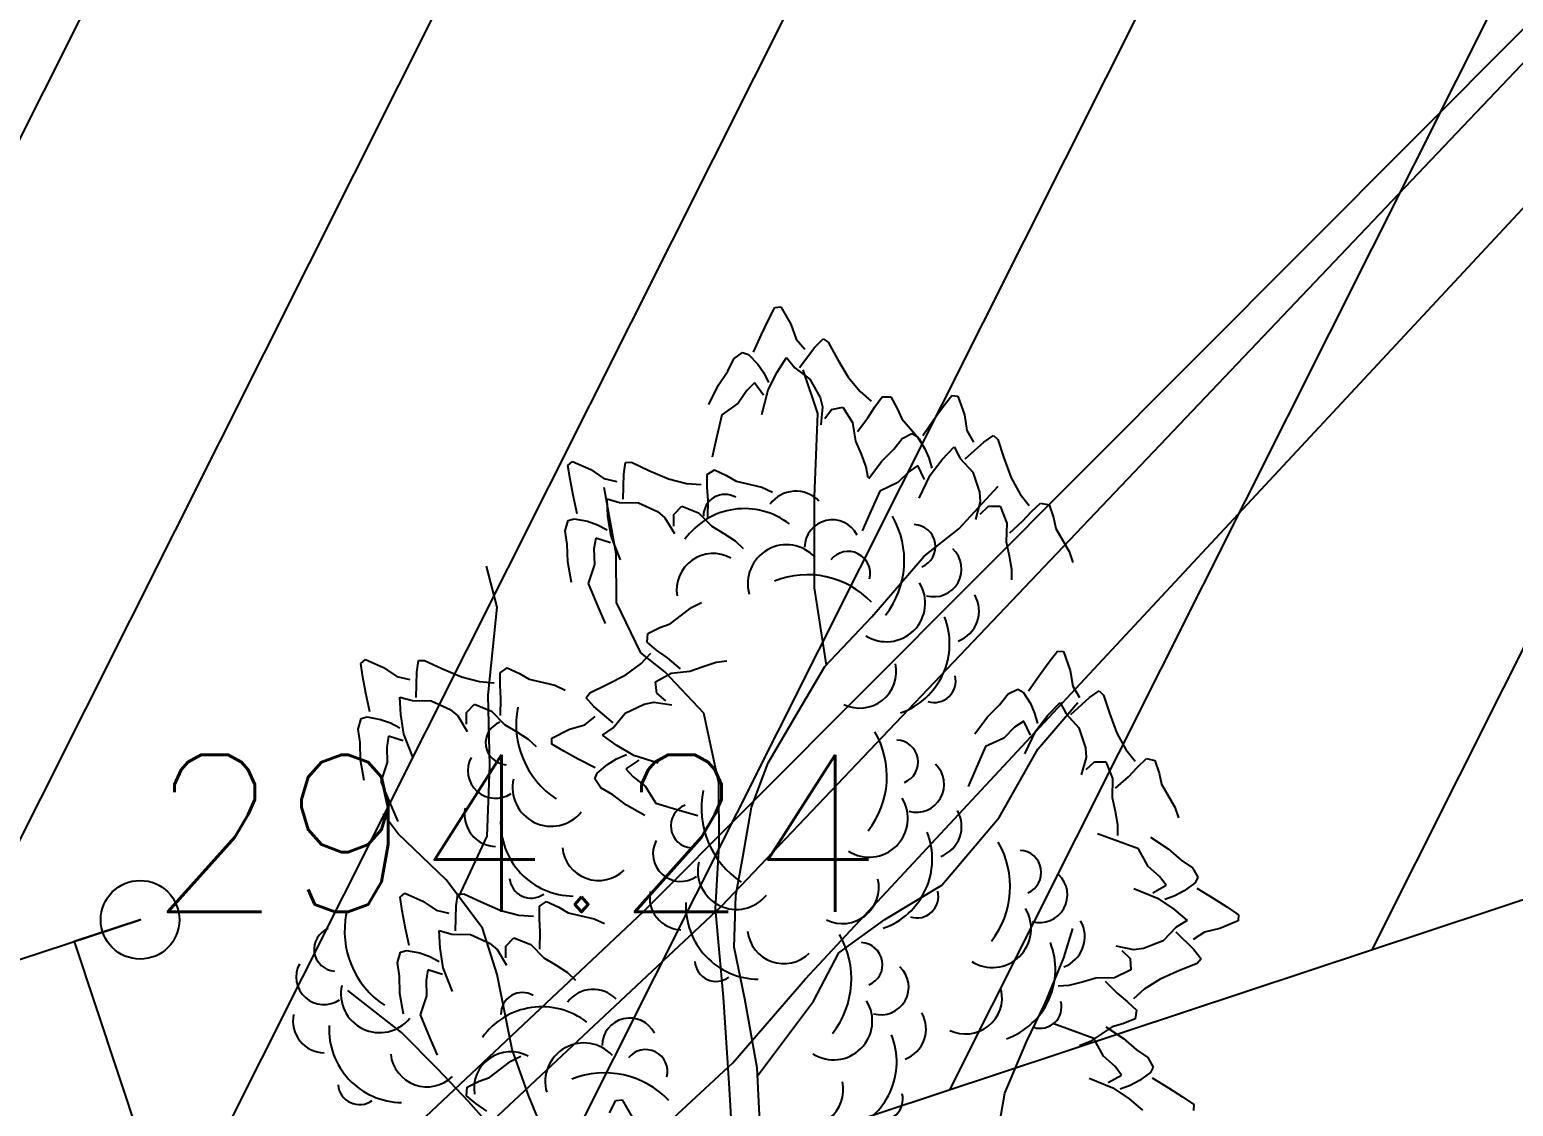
# Model space of a CAD drawing. Header units: millimetres. Extents: x 524954 to 526204, y 9523489 to 9524010.
# Drawn here: x 525978.35 to 525987.79, y 9523750.45 to 9523757.3 of the extents above; entities that cross this region are included whole.
import ezdxf

# ---------------------------------------------------------------- set-up
doc = ezdxf.new("R2010")
doc.units = ezdxf.units.MM
doc.header["$PDMODE"] = 32
doc.header["$PDSIZE"] = 0.5
doc.linetypes.add('ACAD_ISO12W100', pattern=[21, 12, -3, 0, -3, 0, -3])
for name, color, linetype in [('Arbre', 34, 'ACAD_ISO12W100'), ('Bati', 6, 'Continuous'), ('Bati_H', 1, 'Continuous'), ('PLUME_1', 7, 'Continuous'), ('PLUME_3', 4, 'Continuous'), ('TopoAlt', 3, 'Continuous'), ('TOPOJIS', 7, 'Continuous')]:
    doc.layers.add(name, color=color, linetype=linetype)
doc.styles.add('Simplex 1.0', font='Simplex.shx', dxfattribs={"width": 0.99, "height": 1})

# ---------------------------------------------------------------- blocks, each defined once
blk = doc.blocks.new('TCPOINT M')
at = {"color": 0}
blk.add_point((0, 0), dxfattribs=at)
at = {"layer": 'TopoAlt', "style": 'Simplex 1.0', "width": 0.99}
blk.add_attdef('ALT', (0.15, 0.15), '', height=1, dxfattribs=at)
blk = doc.blocks.new('v088')
at = {"color": 3, "linetype": 'Continuous'}
for p, q in [((-0.0239, 12.3184), (0.0161, 12.3965)), ((0.0161, 12.3965), (0.0546, 12.3999)), ((0.0546, 12.3999), (0.1184, 12.2906)), ((-0.0686, 12.2238), (-0.0239, 12.3184)), ((0.1184, 12.2906), (0.1522, 12.1952)), ((-0.1179, 12.1126), (-0.0686, 12.2238)), ((0.1522, 12.1952), (0.2074, 12.1313)), ((0.2717, 12.1435), (0.3242, 12.1966)), ((0.3242, 12.1966), (0.3557, 12.1751)), ((0.3557, 12.1751), (0.415, 12.0689)), ((-0.2428, 12.0693), (-0.1881, 12.111)), ((-0.1881, 12.111), (-0.1505, 12.0986)), ((-0.1505, 12.0986), (-0.0915, 12.0354)), ((0.1746, 12.0155), (0.2717, 12.1435)), ((-0.344, 11.9013), (-0.2828, 11.9912)), ((-0.2828, 11.9912), (-0.2428, 12.0693)), ((-0.0915, 12.0354), (-0.0536, 11.98)), ((0.0317, 11.9844), (0.0922, 12.0781)), ((0.0922, 12.0781), (0.1437, 12.0135)), ((0.1437, 12.0135), (0.2395, 11.9416)), ((0.415, 12.0689), (0.4841, 11.9528)), ((-0.4033, 11.7804), (-0.344, 11.9013)), ((-0.1123, 11.9179), (-0.1618, 11.8694)), ((-0.0542, 11.8389), (-0.1123, 11.9179)), ((-0.0536, 11.98), (-0.0225, 11.9193)), ((-0.0252, 11.8718), (0.0317, 11.9844)), ((0.2395, 11.9416), (0.3048, 11.8248)), ((0.4841, 11.9528), (0.5601, 11.8616)), ((-0.1618, 11.8694), (-0.2169, 11.7884)), ((-0.066, 11.7153), (-0.0252, 11.8718)), ((0.3048, 11.8248), (0.32, 11.7651)), ((0.5601, 11.8616), (0.6304, 11.8005)), ((0.6527, 11.7656), (0.6994, 11.8293)), ((0.6994, 11.8293), (0.7544, 11.828)), ((0.7544, 11.828), (0.796, 11.7537)), ((1.0886, 11.7676), (1.1424, 11.8368)), ((1.1424, 11.8368), (1.1809, 11.833)), ((1.1809, 11.833), (1.2232, 11.7138)), ((-0.3202, 11.714), (-0.3572, 11.5582)), ((-0.2169, 11.7884), (-0.3202, 11.714)), ((0.32, 11.7651), (0.3106, 11.6498)), ((0.3344, 11.6895), (0.378, 11.7487)), ((0.378, 11.7487), (0.4498, 11.7623)), ((0.4498, 11.7623), (0.5114, 11.6644)), ((0.6075, 11.6944), (0.6527, 11.7656)), ((0.796, 11.7537), (0.824, 11.6885)), ((1.027, 11.683), (1.0886, 11.7676)), ((1.2232, 11.7138), (1.2386, 11.6137)), ((0.5114, 11.6644), (0.5299, 11.5465)), ((0.5418, 11.6075), (0.6075, 11.6944)), ((0.824, 11.6885), (0.9344, 11.5607)), ((0.9578, 11.583), (1.027, 11.683)), ((1.2386, 11.6137), (1.2809, 11.5407)), ((-0.3572, 11.5582), (-0.3824, 11.4437)), ((0.5299, 11.5465), (0.5653, 11.4632)), ((0.7732, 11.4945), (0.827, 11.5637)), ((0.827, 11.5637), (0.8886, 11.5945)), ((0.8886, 11.5945), (0.9232, 11.5753)), ((0.9232, 11.5753), (0.9693, 11.5022)), ((0.9344, 11.5607), (0.97, 11.497)), ((1.2271, 11.433), (1.3463, 11.5407)), ((1.3463, 11.5407), (1.4079, 11.583)), ((1.4079, 11.583), (1.4348, 11.556)), ((1.4348, 11.556), (1.4733, 11.4406)), ((0.5653, 11.4632), (0.5962, 11.3829)), ((0.6962, 11.4176), (0.7732, 11.4945)), ((0.9693, 11.5022), (0.9963, 11.4406)), ((0.9963, 11.4406), (1.0155, 11.3753)), ((1.004, 11.3291), (1.0809, 11.4291)), ((1.0809, 11.4291), (1.1578, 11.5099)), ((1.1578, 11.5099), (1.1963, 11.4368)), ((1.1963, 11.4368), (1.2771, 11.3483)), ((1.4733, 11.4406), (1.5194, 11.3137)), ((-1.2987, 11.3921), (-1.2695, 11.4174)), ((-1.2853, 11.3054), (-1.2987, 11.3921)), ((-1.2695, 11.4174), (-1.1537, 11.3664)), ((-1.1537, 11.3664), (-1.0704, 11.3089)), ((-0.9469, 11.1764), (-0.9434, 11.3371)), ((-0.9434, 11.3371), (-0.9319, 11.4109)), ((-0.9319, 11.4109), (-0.8938, 11.412)), ((-0.8938, 11.412), (-0.7835, 11.3608)), ((-0.7835, 11.3608), (-0.6595, 11.3072)), ((-0.4131, 11.2545), (-0.4126, 11.3334)), ((-0.4126, 11.3334), (-0.3673, 11.3647)), ((-0.3673, 11.3647), (-0.2901, 11.3288)), ((-0.2901, 11.3288), (-0.2291, 11.2925)), ((0.5962, 11.3829), (0.6091, 11.3149)), ((0.6155, 11.3099), (0.6962, 11.4176)), ((0.8693, 11.3522), (0.8001, 11.2829)), ((0.927, 11.3906), (0.8693, 11.3522)), ((0.9693, 11.3022), (0.927, 11.3906)), ((0.9347, 11.1829), (1.004, 11.3291)), ((1.2771, 11.3483), (1.3194, 11.2214)), ((-1.266, 11.2026), (-1.2853, 11.3054)), ((-1.0704, 11.3089), (-0.9882, 11.2895)), ((-0.6595, 11.3072), (-0.5444, 11.2779)), ((-0.5444, 11.2779), (-0.4516, 11.2697)), ((-0.4079, 11.1703), (-0.4131, 11.2545)), ((-0.2291, 11.2925), (-0.0648, 11.2537)), ((-0.0648, 11.2537), (0.0014, 11.223)), ((0.8001, 11.2829), (0.6847, 11.2291)), ((1.5194, 11.3137), (1.5771, 11.2099)), ((-1.2408, 11.0836), (-1.266, 11.2026)), ((-1.0503, 11.1789), (-0.9708, 11.1567)), ((-1.0444, 11.0675), (-1.0503, 11.1789)), ((-0.9708, 11.1567), (-0.851, 11.1547)), ((-0.851, 11.1547), (-0.7296, 11.0984)), ((-0.4102, 11.0614), (-0.4079, 11.1703)), ((0.6847, 11.2291), (0.6193, 11.0829)), ((1.3232, 11.1598), (1.2925, 11.0483)), ((1.3194, 11.2214), (1.3232, 11.1598)), ((1.5771, 11.2099), (1.6348, 11.1368)), ((1.6502, 11.0983), (1.7079, 11.1522)), ((1.7079, 11.1522), (1.7617, 11.1406)), ((1.7617, 11.1406), (1.7887, 11.0598)), ((-1.2967, 11.0411), (-1.2589, 11.0531)), ((-1.2589, 11.0531), (-1.1741, 11.0365)), ((-1.0245, 10.9429), (-1.0444, 11.0675)), ((-0.7296, 11.0984), (-0.6822, 11.0589)), ((-0.6822, 11.0589), (-0.6222, 10.96)), ((-0.6263, 11.0061), (-0.6257, 11.0796)), ((-0.6257, 11.0796), (-0.5755, 11.1328)), ((-0.5755, 11.1328), (-0.4682, 11.0896)), ((-0.4682, 11.0896), (-0.3841, 11.005)), ((0.6193, 11.0829), (0.5731, 10.9752)), ((1.3232, 11.0829), (1.3771, 11.1329)), ((1.3771, 11.1329), (1.4502, 11.1329)), ((1.4502, 11.1329), (1.4925, 11.0252)), ((1.5925, 11.0368), (1.6502, 11.0983)), ((1.7887, 11.0598), (1.8041, 10.9906)), ((-1.3166, 10.9752), (-1.2967, 11.0411)), ((-1.3032, 10.8885), (-1.3166, 10.9752)), ((-1.1741, 11.0365), (-1.1109, 11.0139)), ((-1.1109, 11.0139), (-1.0501, 10.983)), ((-0.3841, 11.005), (-0.3065, 10.9583)), ((-0.3065, 10.9583), (-0.2344, 10.9114)), ((1.4925, 11.0252), (1.4886, 10.906)), ((1.5117, 10.9637), (1.5925, 11.0368)), ((1.8041, 10.9906), (1.8887, 10.8444)), ((-1.3, 10.7798), (-1.3032, 10.8885)), ((-1.122, 10.9292), (-1.1336, 10.8608)), ((-1.1336, 10.8608), (-1.1308, 10.7629)), ((-1.0286, 10.8992), (-1.122, 10.9292)), ((-0.9657, 10.7922), (-1.0245, 10.9429)), ((-0.2344, 10.9114), (-0.1841, 10.8638)), ((1.4886, 10.906), (1.5079, 10.8175)), ((-1.2771, 10.6471), (-1.3, 10.7798)), ((-1.1308, 10.7629), (-1.1708, 10.642)), ((1.5079, 10.8175), (1.5233, 10.7329)), ((1.8887, 10.8444), (1.9118, 10.7752)), ((1.5233, 10.7329), (1.5233, 10.6636)), ((-1.1708, 10.642), (-1.1094, 10.4942)), ((-1.1094, 10.4942), (-1.0628, 10.3867)), ((-0.648, 10.3846), (-0.514, 10.4875)), ((-0.514, 10.4875), (-0.4484, 10.5194)), ((-0.7146, 10.3603), (-0.648, 10.3846)), ((-0.7957, 10.2682), (-0.7912, 10.3231)), ((-0.7912, 10.3231), (-0.7146, 10.3603)), ((-0.8359, 10.1311), (-0.7709, 10.1978)), ((-0.7348, 10.218), (-0.7957, 10.2682)), ((-0.6662, 10.1688), (-0.7348, 10.218)), ((1.7617, 10.1424), (1.8156, 10.2117)), ((1.8156, 10.2117), (1.8541, 10.2078)), ((1.8541, 10.2078), (1.8964, 10.0886)), ((-2.6162, 10.1323), (-2.587, 10.1577)), ((-2.6028, 10.0456), (-2.6162, 10.1323)), ((-2.587, 10.1577), (-2.4712, 10.1066)), ((-2.4712, 10.1066), (-2.3879, 10.0492)), ((-2.2608, 10.0773), (-2.2494, 10.1511)), ((-2.2494, 10.1511), (-2.2113, 10.1522)), ((-2.2113, 10.1522), (-2.101, 10.101)), ((-2.101, 10.101), (-1.977, 10.0475)), ((-1.7301, 10.0737), (-1.6848, 10.1049)), ((-1.6848, 10.1049), (-1.6075, 10.069)), ((-0.9313, 10.0604), (-0.8359, 10.1311)), ((-0.5833, 10.0982), (-0.6662, 10.1688)), ((-0.5231, 10.0829), (-0.4378, 10.1134)), ((-0.4378, 10.1134), (-0.3559, 10.1397)), ((-0.3559, 10.1397), (-0.2873, 10.1487)), ((1.7002, 10.0578), (1.7617, 10.1424)), ((-2.5835, 9.9428), (-2.6028, 10.0456)), ((-2.3879, 10.0492), (-2.3057, 10.0298)), ((-2.2643, 9.9167), (-2.2608, 10.0773)), ((-1.977, 10.0475), (-1.8618, 10.0181)), ((-1.8618, 10.0181), (-1.7691, 10.0099)), ((-1.7305, 9.9947), (-1.7301, 10.0737)), ((-1.6075, 10.069), (-1.5466, 10.0327)), ((-1.5466, 10.0327), (-1.3822, 9.9939)), ((-1.0512, 9.9981), (-0.9313, 10.0604)), ((-0.7431, 10.0152), (-0.6418, 10.0712)), ((-0.7336, 9.9427), (-0.7431, 10.0152)), ((-0.6418, 10.0712), (-0.5231, 10.0829)), ((1.631, 9.9578), (1.7002, 10.0578)), ((1.8964, 10.0886), (1.9118, 9.9886)), ((-2.5582, 9.8238), (-2.5835, 9.9428)), ((-2.3678, 9.9191), (-2.2883, 9.8969)), ((-2.3619, 9.8077), (-2.3678, 9.9191)), ((-1.7254, 9.9105), (-1.7305, 9.9947)), ((-1.7277, 9.8016), (-1.7254, 9.9105)), ((-1.3822, 9.9939), (-1.316, 9.9632)), ((-1.1838, 9.9148), (-1.1606, 9.945)), ((-1.1339, 9.8592), (-1.1838, 9.9148)), ((-1.1606, 9.945), (-1.0512, 9.9981)), ((-0.677, 9.8958), (-0.7336, 9.9427)), ((1.4463, 9.8693), (1.5002, 9.9386)), ((1.5002, 9.9386), (1.5617, 9.9693)), ((1.5617, 9.9693), (1.5963, 9.9501)), ((1.5963, 9.9501), (1.6425, 9.877)), ((1.9002, 9.8078), (2.0195, 9.9155)), ((1.9118, 9.9886), (1.9541, 9.9155)), ((2.0195, 9.9155), (2.081, 9.9578)), ((2.081, 9.9578), (2.1079, 9.9309)), ((2.1079, 9.9309), (2.1464, 9.8155)), ((-2.2883, 9.8969), (-2.1685, 9.895)), ((-2.1685, 9.895), (-2.0471, 9.8386)), ((-2.0471, 9.8386), (-1.9997, 9.7992)), ((-1.9438, 9.7464), (-1.9432, 9.8199)), ((-1.9432, 9.8199), (-1.893, 9.873)), ((-1.893, 9.873), (-1.7856, 9.8299)), ((-1.7856, 9.8299), (-1.7015, 9.7452)), ((-1.0116, 9.755), (-1.1339, 9.8592)), ((-1.0114, 9.724), (-0.9342, 9.8156)), ((-0.9342, 9.8156), (-0.8138, 9.874)), ((-0.8138, 9.874), (-0.7533, 9.8858)), ((-0.7533, 9.8858), (-0.6387, 9.8698)), ((1.3694, 9.7924), (1.4463, 9.8693)), ((1.6425, 9.877), (1.6694, 9.8155)), ((1.6694, 9.8155), (1.6887, 9.7501)), ((1.7541, 9.8039), (1.831, 9.8847)), ((1.831, 9.8847), (1.8695, 9.8116)), ((2.1464, 9.8155), (2.1926, 9.6885)), ((-2.634, 9.7155), (-2.6142, 9.7814)), ((-2.6142, 9.7814), (-2.5764, 9.7933)), ((-2.5764, 9.7933), (-2.4916, 9.7768)), ((-2.4916, 9.7768), (-2.4283, 9.7541)), ((-2.4283, 9.7541), (-2.3676, 9.7232)), ((-2.3419, 9.6831), (-2.3619, 9.8077)), ((-1.9997, 9.7992), (-1.9397, 9.7002)), ((-1.7015, 9.7452), (-1.624, 9.6985)), ((-1.2895, 9.7147), (-1.1923, 9.7429)), ((-1.1923, 9.7429), (-1.1254, 9.7944)), ((-1.0789, 9.6763), (-1.0114, 9.724)), ((1.2886, 9.6847), (1.3694, 9.7924)), ((1.5425, 9.727), (1.4733, 9.6578)), ((1.6002, 9.7655), (1.5425, 9.727)), ((1.6425, 9.677), (1.6002, 9.7655)), ((1.6771, 9.7039), (1.7541, 9.8039)), ((1.8695, 9.8116), (1.9502, 9.7232)), ((1.9502, 9.7232), (1.9925, 9.5962)), ((-2.6206, 9.6288), (-2.634, 9.7155)), ((-2.6175, 9.52), (-2.6206, 9.6288)), ((-2.4395, 9.6694), (-2.4511, 9.6011)), ((-2.3461, 9.6395), (-2.4395, 9.6694)), ((-2.2831, 9.5325), (-2.3419, 9.6831)), ((-1.624, 9.6985), (-1.5519, 9.6516)), ((-1.5519, 9.6516), (-1.5015, 9.6041)), ((-1.4022, 9.6572), (-1.2895, 9.7147)), ((-1.401, 9.6186), (-1.4022, 9.6572)), ((-0.9888, 9.6106), (-1.0789, 9.6763)), ((1.4733, 9.6578), (1.3579, 9.6039)), ((1.6079, 9.5578), (1.6771, 9.7039)), ((2.1926, 9.6885), (2.2503, 9.5847)), ((-2.4511, 9.6011), (-2.4483, 9.5032)), ((-1.3254, 9.5742), (-1.401, 9.6186)), ((-1.2335, 9.5242), (-1.3254, 9.5742)), ((-0.9892, 9.5252), (-0.9269, 9.5527)), ((-0.8796, 9.5473), (-0.9888, 9.6106)), ((-0.7257, 9.4976), (-0.8796, 9.5473)), ((1.3579, 9.6039), (1.2925, 9.4577)), ((1.9964, 9.5347), (1.9656, 9.4231)), ((1.9925, 9.5962), (1.9964, 9.5347)), ((2.2503, 9.5847), (2.308, 9.5116)), ((-2.5946, 9.3874), (-2.6175, 9.52)), ((-2.4483, 9.5032), (-2.4883, 9.3823)), ((-1.1253, 9.4685), (-1.2335, 9.5242)), ((-1.1132, 9.4352), (-1.0467, 9.4905)), ((-1.0467, 9.4905), (-0.9892, 9.5252)), ((-0.8484, 9.5165), (-0.9306, 9.463)), ((-0.9306, 9.463), (-0.885, 9.4108)), ((1.2925, 9.4577), (1.2463, 9.35)), ((1.9964, 9.4577), (2.0502, 9.5077)), ((2.0502, 9.5077), (2.1233, 9.5077)), ((2.1233, 9.5077), (2.1656, 9.4)), ((2.2657, 9.4116), (2.3233, 9.4731)), ((2.3233, 9.4731), (2.381, 9.527)), ((2.381, 9.527), (2.4349, 9.5154)), ((2.4349, 9.5154), (2.4618, 9.4347)), ((-2.4883, 9.3823), (-2.4269, 9.2344)), ((-1.1278, 9.3984), (-1.1132, 9.4352)), ((-1.0892, 9.3413), (-1.1278, 9.3984)), ((-0.885, 9.4108), (-0.8073, 9.3511)), ((-0.8073, 9.3511), (-0.7389, 9.2437)), ((2.1656, 9.4), (2.1618, 9.2808)), ((2.1849, 9.3385), (2.2657, 9.4116)), ((2.4618, 9.4347), (2.4772, 9.3654)), ((2.4772, 9.3654), (2.5618, 9.2193)), ((-1.0136, 9.2969), (-1.0892, 9.3413)), ((-0.9273, 9.2307), (-1.0136, 9.2969)), ((2.1618, 9.2808), (2.181, 9.1923)), ((-2.4269, 9.2344), (-2.3802, 9.1269)), ((-0.81, 9.1646), (-0.9273, 9.2307)), ((-0.7389, 9.2437), (-0.5855, 9.1979)), ((-0.5855, 9.1979), (-0.4727, 9.1661)), ((2.181, 9.1923), (2.1964, 9.1077)), ((2.5618, 9.2193), (2.5849, 9.15)), ((2.1964, 9.1077), (2.1964, 9.0385)), ((2.1801, 9.009), (2.0697, 9.0483)), ((2.3301, 8.953), (2.1801, 9.009)), ((2.4064, 9.0272), (2.519, 8.9533)), ((2.3912, 8.8412), (2.3301, 8.953)), ((2.519, 8.9533), (2.6006, 8.8814)), ((2.6006, 8.8814), (2.6731, 8.832)), ((2.4646, 8.7765), (2.3912, 8.8412)), ((2.6731, 8.832), (2.7077, 8.7725)), ((2.2998, 8.7005), (2.4501, 8.6406)), ((2.421, 8.6735), (2.5067, 8.7213)), ((2.5067, 8.7213), (2.4646, 8.7765)), ((2.6207, 8.6861), (2.5609, 8.6554)), ((2.6907, 8.7368), (2.6207, 8.6861)), ((2.7077, 8.7725), (2.6907, 8.7368)), ((2.7005, 8.7027), (2.8047, 8.6399)), ((-2.3661, 8.6466), (-2.3369, 8.6719)), ((-2.3527, 8.5599), (-2.3661, 8.6466)), ((-2.3369, 8.6719), (-2.2212, 8.6209)), ((-2.2212, 8.6209), (-2.1379, 8.5634)), ((-2.0143, 8.4309), (-2.0108, 8.5916)), ((-2.0108, 8.5916), (-1.9993, 8.6654)), ((-1.9993, 8.6654), (-1.9613, 8.6665)), ((-1.9613, 8.6665), (-1.8509, 8.6153)), ((-1.8509, 8.6153), (-1.7269, 8.5617)), ((-1.4805, 8.509), (-1.4801, 8.5879)), ((-1.4801, 8.5879), (-1.4347, 8.6192)), ((-1.4347, 8.6192), (-1.3575, 8.5833)), ((2.4501, 8.6406), (2.5548, 8.5702)), ((2.5609, 8.6554), (2.4969, 8.632)), ((2.8047, 8.6399), (2.8931, 8.5838)), ((-2.3334, 8.4571), (-2.3527, 8.5599)), ((-2.1379, 8.5634), (-2.0557, 8.544)), ((-1.7269, 8.5617), (-1.6118, 8.5324)), ((-1.6118, 8.5324), (-1.519, 8.5242)), ((-1.4754, 8.4248), (-1.4805, 8.509)), ((-1.3575, 8.5833), (-1.2966, 8.547)), ((-1.2966, 8.547), (-1.1322, 8.5082)), ((-1.1322, 8.5082), (-1.066, 8.4775)), ((2.5548, 8.5702), (2.6402, 8.4985)), ((2.6402, 8.4985), (2.5697, 8.4555)), ((2.9641, 8.4958), (2.8478, 8.4461)), ((2.8931, 8.5838), (2.9656, 8.5345)), ((2.9656, 8.5345), (2.9641, 8.4958)), ((-2.3082, 8.3381), (-2.3334, 8.4571)), ((-2.1178, 8.4334), (-2.0382, 8.4112)), ((-2.1118, 8.322), (-2.1178, 8.4334)), ((-2.0382, 8.4112), (-1.9184, 8.4092)), ((-1.9184, 8.4092), (-1.7971, 8.3529)), ((-1.4776, 8.3159), (-1.4754, 8.4248)), ((2.5697, 8.4555), (2.4865, 8.3693)), ((2.5678, 8.4245), (2.6828, 8.3123)), ((2.749, 8.4244), (2.6787, 8.3776)), ((2.8478, 8.4461), (2.749, 8.4244)), ((-2.3641, 8.2956), (-2.3264, 8.3076)), ((-2.3264, 8.3076), (-2.2415, 8.291)), ((-2.0919, 8.1974), (-2.1118, 8.322)), ((-1.7971, 8.3529), (-1.7497, 8.3134)), ((-1.7497, 8.3134), (-1.6897, 8.2145)), ((-1.6937, 8.2606), (-1.6931, 8.3341)), ((-1.6931, 8.3341), (-1.643, 8.3873)), ((-1.643, 8.3873), (-1.5356, 8.3441)), ((-1.5356, 8.3441), (-1.4515, 8.2595)), ((2.3013, 8.3113), (2.188, 8.335)), ((2.2245, 8.3065), (2.2778, 8.2559)), ((2.3625, 8.3191), (2.3013, 8.3113)), ((2.4865, 8.3693), (2.3625, 8.3191)), ((2.6828, 8.3123), (2.7289, 8.2536)), ((-2.384, 8.2298), (-2.3641, 8.2956)), ((-2.3706, 8.1431), (-2.384, 8.2298)), ((-2.2415, 8.291), (-2.1783, 8.2684)), ((-2.1783, 8.2684), (-2.1175, 8.2375)), ((-1.4515, 8.2595), (-1.374, 8.2128)), ((-1.374, 8.2128), (-1.3019, 8.1659)), ((2.2778, 8.2559), (2.2824, 8.183)), ((2.7037, 8.225), (2.591, 8.1793)), ((2.7289, 8.2536), (2.7037, 8.225)), ((-2.3674, 8.0343), (-2.3706, 8.1431)), ((-2.1895, 8.1837), (-2.2011, 8.1153)), ((-2.0961, 8.1537), (-2.1895, 8.1837)), ((-2.0331, 8.0467), (-2.0919, 8.1974)), ((-1.3019, 8.1659), (-1.2515, 8.1184)), ((2.0584, 8.1303), (1.9713, 8.1055)), ((2.1776, 8.1339), (2.0584, 8.1303)), ((2.2824, 8.183), (2.1776, 8.1339)), ((2.4672, 8.1253), (2.3672, 8.0611)), ((2.591, 8.1793), (2.4672, 8.1253)), ((-2.3445, 7.9016), (-2.3674, 8.0343)), ((-2.2011, 8.1153), (-2.1982, 8.0174)), ((1.8878, 8.0848), (1.8187, 8.0804)), ((1.9713, 8.1055), (1.8878, 8.0848)), ((2.1174, 8.1109), (2.1954, 8.0349)), ((2.1954, 8.0349), (2.2605, 7.9811)), ((2.3672, 8.0611), (2.2979, 7.9989)), ((-2.1982, 8.0174), (-2.2383, 7.8966)), ((2.2605, 7.9811), (2.3179, 7.927)), ((-2.2383, 7.8966), (-2.1768, 7.7487)), ((1.8965, 7.8022), (1.7861, 7.8414)), ((2.2308, 7.8405), (2.1627, 7.8208)), ((2.3098, 7.8725), (2.2308, 7.8405)), ((2.3179, 7.927), (2.3098, 7.8725)), ((-2.1768, 7.7487), (-2.1302, 7.6412)), ((2.0465, 7.7461), (1.8965, 7.8022)), ((2.1627, 7.8208), (2.0222, 7.7271)), ((2.1075, 7.6343), (2.0465, 7.7461)), ((2.1227, 7.8203), (2.2353, 7.7465)), ((2.2353, 7.7465), (2.3169, 7.6746)), ((2.0222, 7.7271), (1.9545, 7.6997)), ((2.3169, 7.6746), (2.3894, 7.6252)), ((-1.7972, 7.4997), (-1.6632, 7.6026)), ((-1.6632, 7.6026), (-1.5976, 7.6345)), ((2.1809, 7.5696), (2.1075, 7.6343)), ((2.223, 7.5144), (2.1809, 7.5696)), ((2.3894, 7.6252), (2.424, 7.5657)), ((2.424, 7.5657), (2.407, 7.5299)), ((-1.9404, 7.4382), (-1.8638, 7.4754)), ((-1.8638, 7.4754), (-1.7972, 7.4997)), ((2.0162, 7.4937), (2.1664, 7.4338)), ((2.1373, 7.4666), (2.223, 7.5144)), ((2.337, 7.4793), (2.2772, 7.4485)), ((2.407, 7.5299), (2.337, 7.4793)), ((2.4169, 7.4959), (2.521, 7.4331)), ((-1.9448, 7.3833), (-1.9404, 7.4382)), ((-1.8839, 7.3331), (-1.9448, 7.3833)), ((2.1664, 7.4338), (2.2711, 7.3633)), ((2.2772, 7.4485), (2.2132, 7.4252)), ((2.2711, 7.3633), (2.3565, 7.2916)), ((2.521, 7.4331), (2.6094, 7.377)), ((2.6094, 7.377), (2.6819, 7.3276)), ((-1.8154, 7.2839), (-1.8839, 7.3331)), ((-1.0336, 7.2746), (-0.9936, 7.3527)), ((-0.9936, 7.3527), (-0.9551, 7.3561)), ((-0.9551, 7.3561), (-0.8913, 7.2468)), ((2.6819, 7.3276), (2.6805, 7.289))]:
    blk.add_line(p, q, dxfattribs=at)
at = {"linetype": 'Continuous'}
for p, q in [((0.2897, 11.7219), (0.1969, 11.9998)), ((0.2697, 11.1929), (0.2897, 11.7219)), ((-0.9914, 10.8307), (-1.0686, 11.252)), ((1.1882, 10.9882), (1.4374, 11.2608)), ((0.2693, 10.6145), (0.2697, 11.1929)), ((0.9679, 10.8157), (1.1882, 10.9882)), ((-0.9911, 10.5198), (-0.9914, 10.8307)), ((0.6339, 10.4293), (0.9679, 10.8157)), ((-1.7492, 10.4915), (-1.8168, 10.7513)), ((0.3448, 10.1217), (0.2693, 10.6145)), ((-1.8059, 9.9306), (-1.7492, 10.4915)), ((-0.8352, 10.1996), (-0.9911, 10.5198)), ((0.3358, 10.1122), (0.6339, 10.4293)), ((-0.6834, 10.0784), (-0.8352, 10.1996)), ((0.1676, 9.8288), (0.3358, 10.1122)), ((-0.4354, 9.8162), (-0.6834, 10.0784)), ((-1.7966, 9.483), (-1.8059, 9.9306)), ((-0.339, 9.3704), (-0.4354, 9.8162)), ((-0.0246, 9.5014), (0.1676, 9.8288)), ((1.6901, 9.587), (1.945, 9.8846)), ((1.4442, 9.1527), (1.6901, 9.587)), ((-1.8121, 9.0349), (-1.7966, 9.483)), ((-0.1306, 9.2193), (-0.0246, 9.5014)), ((-0.337, 8.9787), (-0.339, 9.3704)), ((-2.3783, 9.048), (-2.4742, 9.1766)), ((-0.1861, 8.901), (-0.1306, 9.2193)), ((1.08, 8.7222), (1.4442, 9.1527)), ((-2.0737, 8.7558), (-2.3783, 9.048)), ((-1.992, 8.6473), (-1.8121, 9.0349)), ((-0.3597, 8.574), (-0.337, 8.9787)), ((-0.2308, 8.6575), (-0.1861, 8.901)), ((-1.8434, 8.4497), (-2.0737, 8.7558)), ((0.7177, 8.5032), (1.08, 8.7222)), ((-0.2426, 8.3277), (-0.2308, 8.6575)), ((-0.3105, 8.0091), (-0.3597, 8.574)), ((0.4236, 8.2918), (0.7177, 8.5032)), ((-1.7501, 8.1531), (-1.8434, 8.4497)), ((1.8546, 8.2596), (1.9129, 8.4473)), ((-0.1735, 7.9995), (-0.2426, 8.3277)), ((0.2621, 7.9837), (0.4236, 8.2918)), ((1.7363, 7.971), (1.8546, 8.2596)), ((-1.6531, 7.6763), (-1.7501, 8.1531)), ((-2.3581, 7.786), (-2.6995, 8.0525)), ((-0.2742, 7.4626), (-0.3105, 8.0091)), ((-0.0959, 7.5596), (-0.1735, 7.9995)), ((-0.0934, 7.5087), (0.2621, 7.9837)), ((1.617, 7.726), (1.7363, 7.971)), ((-2.1294, 7.5544), (-2.3581, 7.786)), ((-1.5474, 7.38), (-1.6531, 7.6763)), ((1.4808, 7.3998), (1.617, 7.726)), ((-1.9323, 7.3471), (-2.1294, 7.5544)), ((-0.0745, 7.1309), (-0.0959, 7.5596)), ((-0.2365, 6.8477), (-0.2742, 7.4626)), ((-1.4491, 7.1395), (-1.5474, 7.38)), ((1.4418, 7.1813), (1.4808, 7.3998)), ((-1.6648, 7.048), (-1.9323, 7.3471))]:
    blk.add_line(p, q, dxfattribs=at)
at = {"color": 3, "linetype": 'Continuous'}
for centre, major_axis, start_param, end_param in [((0.1501, 11.0237), (0.1445, 0.1445), 6.263619, 7.998733), ((-0.3005, 11.0717), (0.0964, 0.0964), 0.254619, 2.377018), ((-0.1756, 10.6509), (0.3298, 0.3298), 0.12682, 1.733702), ((0.3829, 10.8698), (-0.1246, 0.1246), 4.396235, 7.060094), ((0.2754, 10.7857), (0.3995, 0.3995), 4.836335, 6.022049), ((0.8987, 10.8757), (0.099, 0.099), 4.31771, 7.031286), ((0.0911, 10.6412), (0.1741, 0.1741), 6.236163, 8.918901), ((0.4834, 10.7051), (-0.099, 0.099), 3.680741, 6.394318), ((1.0287, 10.7332), (-0.1246, 0.1246), 2.081137, 4.744996), ((-0.3757, 10.5998), (0.1641, 0.1641), 0.282297, 2.520721), ((0.2226, 10.1318), (-0.3995, 0.3995), 4.689978, 5.875693), ((0.7276, 10.5169), (-0.1741, 0.1741), 1.793126, 4.475865), ((1.1114, 10.4666), (-0.1445, 0.1445), 2.713295, 4.448408), ((0.6623, 10.2582), (-0.3298, 0.3298), 2.69514, 4.302022), ((0.5573, 10.0804), (0.1641, 0.1641), 3.478918, 5.717341), ((1.0314, 10.0206), (0.0964, 0.0964), 3.62262, 5.745019), ((-1.0632, 9.7428), (0.3995, 0.3995), 2.158504, 3.344219), ((-1.6825, 9.6282), (-0.099, 0.099), -0.421529, 2.292047), ((0.1648, 9.4153), (0.3995, 0.3995), 4.836335, 6.022049), ((0.7881, 9.5054), (-0.099, 0.099), 2.746913, 5.46049), ((-1.7599, 9.4514), (-0.1246, 0.1246), 0.293965, 2.957824), ((0.9181, 9.3628), (0.1246, 0.1246), 3.651933, 6.315792), ((-1.4053, 9.3432), (0.1741, 0.1741), 2.133893, 4.816631), ((0.1148, 9.2139), (-0.3995, 0.3995), 0.587708, 1.773422), ((0.617, 9.1466), (-0.1741, 0.1741), 1.793126, 4.475865), ((-1.7527, 9.1724), (-0.1445, 0.1445), 0.590553, 2.325666), ((-0.5045, 9.0993), (0.099, 0.099), 1.149268, 3.862844), ((1.0008, 9.0963), (-0.1445, 0.1445), 2.713295, 4.448408), ((-1.2605, 9.1191), (0.3298, 0.3298), 2.307735, 3.914618), ((-0.5819, 8.9225), (0.1246, 0.1246), 1.864761, 4.52862), ((0.5518, 8.8878), (-0.3298, 0.3298), 2.69514, 4.302022), ((0.9486, 8.7133), (-0.3995, 0.3995), 3.265538, 4.451253), ((-1.1039, 8.9843), (0.1641, 0.1641), 2.463212, 4.701636), ((1.5719, 8.8034), (0.099, 0.099), 4.31771, 7.031286), ((-0.2273, 8.8143), (0.1741, 0.1741), 2.133893, 4.816631), ((1.7019, 8.6608), (0.1246, 0.1246), 3.651933, 6.315792), ((-1.5338, 8.7756), (0.0964, 0.0964), 2.435534, 4.557933), ((-0.5746, 8.6435), (0.1445, 0.1445), 2.161349, 3.896462), ((0.4467, 8.71), (-0.1641, 0.1641), 1.908121, 4.146545), ((0.9208, 8.6502), (0.0964, 0.0964), 3.62262, 5.745019), ((-0.0825, 8.5902), (0.3298, 0.3298), 2.307735, 3.914618), ((-2.1547, 8.4302), (0.3995, 0.3995), 2.158504, 3.344219), ((1.4008, 8.4446), (0.1741, 0.1741), 3.363922, 6.046661), ((1.7845, 8.3943), (-0.1445, 0.1445), 2.713295, 4.448408), ((-2.774, 8.3155), (-0.099, 0.099), -0.421529, 2.292047), ((0.0741, 8.4554), (0.1641, 0.1641), 2.463212, 4.701636), ((-0.0612, 8.1267), (-0.3995, 0.3995), 3.265538, 4.451253), ((0.5622, 8.2168), (0.099, 0.099), 4.31771, 7.031286), ((1.3355, 8.1858), (-0.3298, 0.3298), 2.69514, 4.302022), ((-2.8514, 8.1388), (-0.1246, 0.1246), 0.293965, 2.957824), ((-0.3558, 8.2467), (0.0964, 0.0964), 2.435534, 4.557933), ((0.6922, 8.0742), (-0.1246, 0.1246), 2.081137, 4.744996), ((-2.4968, 8.0306), (0.1741, 0.1741), 2.133893, 4.816631), ((-1.5891, 7.9031), (0.0964, 0.0964), 0.254619, 2.377018), ((-1.1385, 7.8551), (-0.1445, 0.1445), 4.692823, 6.427936), ((1.2305, 8.008), (0.1641, 0.1641), 3.478918, 5.717341), ((-1.4642, 7.4823), (0.3298, 0.3298), 0.12682, 1.733702), ((0.391, 7.858), (0.1741, 0.1741), 3.363922, 6.046661), ((1.7045, 7.9482), (-0.0964, 0.0964), 2.051824, 4.174223), ((-2.8441, 7.8598), (-0.1445, 0.1445), 0.590553, 2.325666), ((-0.9057, 7.7012), (0.1246, 0.1246), 5.967031, 8.63089), ((0.7748, 7.8077), (-0.1445, 0.1445), 2.713295, 4.448408), ((-2.352, 7.8064), (0.3298, 0.3298), 2.307735, 3.914618), ((-1.1975, 7.4726), (-0.1741, 0.1741), 4.665366, 7.348105), ((0.3258, 7.5992), (0.3298, 0.3298), 4.265936, 5.872819), ((-2.1954, 7.6717), (0.1641, 0.1641), 2.463212, 4.701636), ((-1.6643, 7.4312), (-0.1641, 0.1641), -1.288499, 0.949924), ((-0.8052, 7.5365), (-0.099, 0.099), 3.680741, 6.394318), ((-1.0661, 6.9632), (-0.3995, 0.3995), 4.689978, 5.875693), ((0.2207, 7.4214), (0.1641, 0.1641), 3.478918, 5.717341), ((-2.6253, 7.463), (0.0964, 0.0964), 2.435534, 4.557933), ((0.6948, 7.3616), (-0.0964, 0.0964), 2.051824, 4.174223)]:
    blk.add_ellipse(centre, major_axis=major_axis, ratio=1, start_param=start_param, end_param=end_param, dxfattribs=at)

msp = doc.modelspace()

# ---------------------------------------------------------------- hatches: boundary and pattern name
at = {"layer": 'Bati_H'}
h = msp.add_hatch(dxfattribs=at)
h.set_pattern_fill('_U', color=256, scale=2, angle=63.3432, style=0, pattern_type=0)
h.set_pattern_definition([(63.343203168, (0, 0), (-1.7874198754, 0.8972904708), [])])
h.paths.add_polyline_path([(525979.4658, 9523748.9826), (525988.4253, 9523751.9532), (525998.6023, 9523755.1066), (525996.3972, 9523761.7239), (525997.0725, 9523763.0624), (525995.5225, 9523767.5413), (525992.9048, 9523767.4422), (525991.3588, 9523772.2794), (525990.7607, 9523772.0883), (525976.0001, 9523767.8461), (525974.7645, 9523765.3076), (525973.3674, 9523766.0729), (525969.988, 9523759.8612), (525971.385, 9523759.0959), (525970.0494, 9523755.0712), (525972.7284, 9523749.5566), (525979.0516, 9523751.6341), (525978.6327, 9523751.4952)])

# ---------------------------------------------------------------- linework, layer by layer
at = {"layer": 'Bati', "flags": 128}
msp.add_lwpolyline([(525979.4658, 9523748.9826), (525988.4253, 9523751.9532), (525998.6023, 9523755.1066), (525996.3972, 9523761.7239), (525997.0725, 9523763.0624), (525995.5225, 9523767.5413), (525992.9048, 9523767.4422), (525991.3588, 9523772.2794), (525990.7607, 9523772.0883), (525976.0001, 9523767.8461), (525974.7645, 9523765.3076), (525973.3674, 9523766.0729), (525969.988, 9523759.8612), (525971.385, 9523759.0959), (525970.0494, 9523755.0712), (525972.7284, 9523749.5566), (525979.0516, 9523751.6341), (525978.6327, 9523751.4952)], close=True, dxfattribs=at)
at = {"layer": 'PLUME_1'}
msp.add_lwpolyline([(525458.4726, 9523640.2581), (525480.3887, 9523635.3405), (525499.5931, 9523633.233), (525627.7485, 9523622.0329), (525657.4251, 9523620.6897), (525687.4547, 9523621.3777), (525717.3751, 9523623.5616), (525747.1135, 9523628.239), (525776.244, 9523634.3759), (525805.1925, 9523643.0063), (525833.5332, 9523653.0962), (525860.7309, 9523665.108), (525887.2843, 9523679.0782), (525913.1935, 9523695.0066), (525937.4975, 9523712.3218), (525960.6949, 9523731.0603), (525982.7493, 9523751.7207), (526003.235, 9523773.2692), (526022.079, 9523796.7032), (526039.8529, 9523821.0618), (526045.291, 9523828.9786), (526068.1754, 9523865.7422)], dxfattribs=at)
at = {"layer": 'PLUME_3'}
for points in [[(526021.5803, 9523796.6668), (526015.6436, 9523788.7135), (526009.1717, 9523781.2225), (526009.1717, 9523781.2225), (526002.7363, 9523773.2328), (525996.2281, 9523766.2404), (525989.2576, 9523758.713), (525989.2576, 9523758.713), (525982.2507, 9523751.6843), (525974.7451, 9523744.6191), (525967.7018, 9523738.0891), (525967.7018, 9523738.0891), (525960.1598, 9523731.5226), (525952.6178, 9523724.9561)], [(525953.1893, 9523723.9952), (525960.7313, 9523730.5616), (525961.2299, 9523730.598), (525968.2733, 9523737.1281), (525975.7788, 9523744.1933), (525982.8221, 9523750.7233), (525983.2844, 9523751.2584), (525989.7926, 9523758.2508), (525996.7996, 9523765.2795), (526003.2714, 9523772.7705), (526003.7337, 9523773.3056), (526009.7432, 9523780.2615), (526016.1787, 9523788.2512), (526022.6141, 9523796.2409)]]:
    msp.add_lwpolyline(points, dxfattribs=at)

# ---------------------------------------------------------------- block references
at = {"layer": 'Arbre'}
msp.add_blockref('v088', (525983.072, 9523743.132), dxfattribs=at)
at = {"layer": 'TOPOJIS'}
ref = msp.add_blockref('TCPOINT M', (525979.0516, 9523751.6341, 294.24), dxfattribs=at)
ref.add_attrib('ALT', '294.24', (525979.1016, 9523751.6841, 294.24), dxfattribs={"layer": 'TopoAlt', "height": 1, "style": 'Simplex 1.0', "width": 0.99})

doc.saveas('drawing.dxf')
